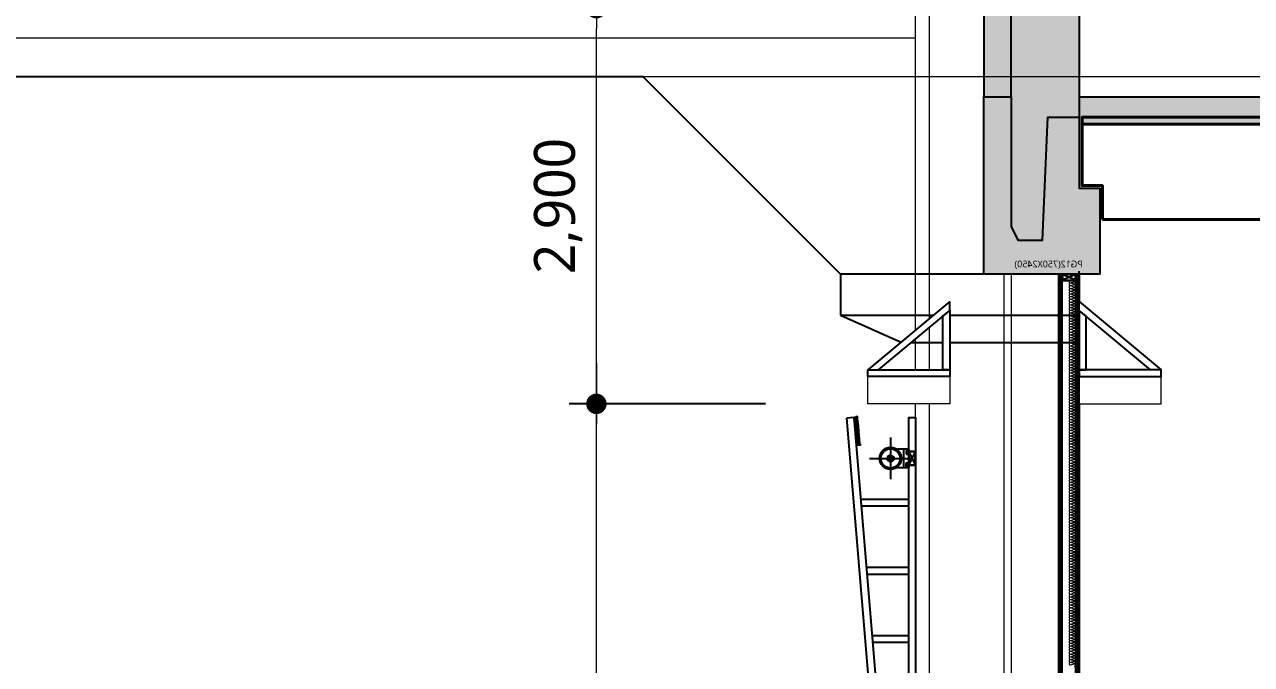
# Model space of a CAD drawing. Header units: millimetres. Extents: x 0 to 420000, y 0 to 297000.
# Drawn here: x 181780 to 190775, y 49140 to 53830 of the extents above; entities that cross this region are included whole.
import ezdxf
from ezdxf.enums import TextEntityAlignment as Align

# ---------------------------------------------------------------- set-up
doc = ezdxf.new("R2010")
doc.units = ezdxf.units.MM
doc.set_wipeout_variables(frame=1)
doc.linetypes.add('CEN', pattern=[62, 60, -1, 0, -1])
doc.linetypes.add('HID', pattern=[2, 1.1, -0.9])
doc.layers.get('Defpoints').update_dxf_attribs({"color": 140})
for name, color, linetype in [('1', 3, 'Continuous'), ('3', 3, 'Continuous'), ('[0]', 255, 'Continuous'), ('A-CONC-SOLD', 253, 'CEN'), ('SCREW2', 8, 'Continuous'), ('오버헤드 FR', 1, 'Continuous')]:
    doc.layers.add(name, color=color, linetype=linetype)
for name, color, linetype, lineweight in [('A-AXIS-LINE', 1, 'CEN', 15), ('A-CONC-LIN1', 2, 'Continuous', 40), ('A-CONC-LIN2', 7, 'Continuous', 25), ('A-ELEV-LIN2', 7, 'Continuous', 25), ('A-WAXM-DRYW', 4, 'Continuous', 25), ('A-WAXM-PANL', 6, 'Continuous', 20), ('A-XXXX-FIN2', 6, 'Continuous', 20), ('A-XXXX-INSL1', 15, 'Continuous', 18), ('A-XXXX-INSL2', 8, 'Continuous', 18), ('A-XXXX-STL', 3, 'Continuous', 25)]:
    doc.layers.add(name, color=color, linetype=linetype, lineweight=lineweight)
doc.layers.add('A-XXXX-NPLT', color=144, linetype='Continuous', lineweight=15, plot=False)
doc.styles.add('HY울릉도L', font='')
doc.styles.add('맑은고딕', font='')
doc.styles.get('HY울릉도L').set_extended_font_data('HYwulM')
doc.styles.get('맑은고딕').set_extended_font_data('Malgun Gothic')
doc.dimstyles.new('CDIM', dxfattribs={"dimtxt": 3, "dimasz": 1.5, "dimexe": 2, "dimexo": 1, "dimgap": 1, "dimtad": 1, "dimdec": 0, "dimrnd": 0.5, "dimzin": 0, "dimdsep": 32, "dimlunit": 6, "dimtxsty": 'HY울릉도L', "dimblk1": '_CIDOT', "dimblk2": '_CIDOT', "dimsah": 1, "dimcen": 5.5, "dimclrd": 2, "dimclre": 2, "dimclrt": 7, "dimadec": 0, "dimazin": 0, "dimtfac": 1, "dimtdec": 0, "dimtix": 1, "dimtmove": 2, "dimatfit": 1, "dimldrblk": '_CIDOT', "dimfxl": 1, "dimtolj": 1, "dimtzin": 0, "dimlwd": -1, "dimarcsym": 0})

# ---------------------------------------------------------------- blocks, each defined once
blk = doc.blocks.new('axis(211208)')
at = {"layer": 'A-AXIS-LINE', "ltscale": 1000}
blk.add_line((4631788.1, -412118.7), (4955413.1, -412118.7), dxfattribs=at)
blk = doc.blocks.new('90x45x2.3t')
at = {"layer": '1'}
h = blk.add_hatch(dxfattribs=at)
h.set_pattern_fill('ANSI32', color=256, scale=0.5, style=0)
h.set_pattern_definition([(45, (21523.4563, -2132.821), (-3.367596, 3.367596), []), (45, (21525.7014, -2132.821), (-3.367596, 3.367596), [])])
h.paths.add_polyline_path([(23242.8, 726.2), (23338.2, 726.2), (23338.2, 685.8), (23242.8, 685.8)], flags=16)
edge = h.paths.add_edge_path()
edge.add_line((23242.8, 728.5), (23338.2, 728.5))
edge.add_arc((23338.2, 726.2), 2.3, 360, 450, ccw=False)
edge.add_line((23340.5, 726.2), (23340.5, 685.8))
edge.add_arc((23338.2, 685.8), 2.3, 270, 360, ccw=False)
edge.add_line((23338.2, 683.5), (23242.8, 683.5))
edge.add_arc((23242.8, 685.8), 2.3, 180, 270, ccw=False)
edge.add_line((23240.5, 685.8), (23240.5, 726.2))
edge.add_arc((23242.8, 726.2), 2.3, 90, 180, ccw=False)
for p, q in [((23242.8, 685.8), (23338.2, 726.2)), ((23242.8, 726.2), (23338.2, 685.8))]:
    blk.add_line(p, q, dxfattribs=at)
at = {"layer": '3'}
blk.add_lwpolyline([(23242.8, 728.5), (23338.2, 728.5, -0.414214), (23340.5, 726.2), (23340.5, 685.8, -0.414214), (23338.2, 683.5), (23242.8, 683.5, -0.414214), (23240.5, 685.8), (23240.5, 726.2, -0.414214)], format="xyb", close=True, dxfattribs=at)
blk.add_lwpolyline([(23242.8, 726.2), (23338.2, 726.2), (23338.2, 685.8), (23242.8, 685.8)], close=True, dxfattribs=at)
at = {"layer": 'Defpoints'}
blk.add_lwpolyline([(23240.5, 728.5), (23340.5, 728.5), (23340.5, 683.5), (23240.5, 683.5)], close=True, dxfattribs=at)
blk = doc.blocks.new('방화스크린(냉동)')
at = {"layer": 'A-WAXM-DRYW'}
for p, q in [((225640, 84440), (225640, 88090)), ((225652.5, 84452.5), (225652.5, 88090)), ((225665, 84498.7), (225665, 88090)), ((225765, 84500), (225765, 88090)), ((225777.5, 88090), (225777.5, 84465)), ((225790, 88090), (225790, 84440))]:
    blk.add_line(p, q, dxfattribs=at)
at = {"layer": 'A-XXXX-INSL2'}
blk.add_lwpolyline([(225765, 88045, -0.508699), (225752.9, 88036.2), (225727.1, 88043.8, 1.37259), (225727.1, 88026.2), (225752.9, 88033.8, -1.37259), (225752.9, 88016.2), (225727.1, 88023.8, 1.37259), (225727.1, 88006.2), (225752.9, 88013.8, -1.37259), (225752.9, 87996.2), (225727.1, 88003.8, 1.37259), (225727.1, 87986.2), (225752.9, 87993.8, -1.37259), (225752.9, 87976.2), (225727.1, 87983.8, 1.37259), (225727.1, 87966.2), (225752.9, 87973.8, -1.37259), (225752.9, 87956.2), (225727.1, 87963.8, 1.37259), (225727.1, 87946.2), (225752.9, 87953.8, -1.37259), (225752.9, 87936.2), (225727.1, 87943.8, 1.37259), (225727.1, 87926.2), (225752.9, 87933.8, -1.37259), (225752.9, 87916.2), (225727.1, 87923.8, 1.37259), (225727.1, 87906.2), (225752.9, 87913.8, -1.37259), (225752.9, 87896.2), (225727.1, 87903.8, 1.37259), (225727.1, 87886.2), (225752.9, 87893.8, -1.37259), (225752.9, 87876.2), (225727.1, 87883.8, 1.37259), (225727.1, 87866.2), (225752.9, 87873.8, -1.37259), (225752.9, 87856.2), (225727.1, 87863.8, 1.37259), (225727.1, 87846.2), (225752.9, 87853.8, -1.37259), (225752.9, 87836.2), (225727.1, 87843.8, 1.37259), (225727.1, 87826.2), (225752.9, 87833.8, -1.37259), (225752.9, 87816.2), (225727.1, 87823.8, 1.37259), (225727.1, 87806.2), (225752.9, 87813.8, -1.37259), (225752.9, 87796.2), (225727.1, 87803.8, 1.37259), (225727.1, 87786.2), (225752.9, 87793.8, -1.37259), (225752.9, 87776.2), (225727.1, 87783.8, 1.37259), (225727.1, 87766.2), (225752.9, 87773.8, -1.37259), (225752.9, 87756.2), (225727.1, 87763.8, 1.37259), (225727.1, 87746.2), (225752.9, 87753.8, -1.37259), (225752.9, 87736.2), (225727.1, 87743.8, 1.37259), (225727.1, 87726.2), (225752.9, 87733.8, -1.37259), (225752.9, 87716.2), (225727.1, 87723.8, 1.37259), (225727.1, 87706.2), (225752.9, 87713.8, -1.37259), (225752.9, 87696.2), (225727.1, 87703.8, 1.37259), (225727.1, 87686.2), (225752.9, 87693.8, -1.37259), (225752.9, 87676.2), (225727.1, 87683.8, 1.37259), (225727.1, 87666.2), (225752.9, 87673.8, -1.37259), (225752.9, 87656.2), (225727.1, 87663.8, 1.37259), (225727.1, 87646.2), (225752.9, 87653.8, -1.37259), (225752.9, 87636.2), (225727.1, 87643.8, 1.37259), (225727.1, 87626.2), (225752.9, 87633.8, -1.37259), (225752.9, 87616.2), (225727.1, 87623.8, 1.37259), (225727.1, 87606.2), (225752.9, 87613.8, -1.37259), (225752.9, 87596.2), (225727.1, 87603.8, 1.37259), (225727.1, 87586.2), (225752.9, 87593.8, -1.37259), (225752.9, 87576.2), (225727.1, 87583.8, 1.37259), (225727.1, 87566.2), (225752.9, 87573.8, -1.37259), (225752.9, 87556.2), (225727.1, 87563.8, 1.37259), (225727.1, 87546.2), (225752.9, 87553.8, -1.37259), (225752.9, 87536.2), (225727.1, 87543.8, 1.37259), (225727.1, 87526.2), (225752.9, 87533.8, -1.37259), (225752.9, 87516.2), (225727.1, 87523.8, 1.37259), (225727.1, 87506.2), (225752.9, 87513.8, -1.37259), (225752.9, 87496.2), (225727.1, 87503.8, 1.37259), (225727.1, 87486.2), (225752.9, 87493.8, -1.37259), (225752.9, 87476.2), (225727.1, 87483.8, 1.37259), (225727.1, 87466.2), (225752.9, 87473.8, -1.37259), (225752.9, 87456.2), (225727.1, 87463.8, 1.37259), (225727.1, 87446.2), (225752.9, 87453.8, -1.37259), (225752.9, 87436.2), (225727.1, 87443.8, 1.37259), (225727.1, 87426.2), (225752.9, 87433.8, -1.37259), (225752.9, 87416.2), (225727.1, 87423.8, 1.37259), (225727.1, 87406.2), (225752.9, 87413.8, -1.37259), (225752.9, 87396.2), (225727.1, 87403.8, 1.37259), (225727.1, 87386.2), (225752.9, 87393.8, -1.37259), (225752.9, 87376.2), (225727.1, 87383.8, 1.37259), (225727.1, 87366.2), (225752.9, 87373.8, -1.37259), (225752.9, 87356.2), (225727.1, 87363.8, 1.37259), (225727.1, 87346.2), (225752.9, 87353.8, -1.37259), (225752.9, 87336.2), (225727.1, 87343.8, 1.37259), (225727.1, 87326.2), (225752.9, 87333.8, -1.37259), (225752.9, 87316.2), (225727.1, 87323.8, 1.37259), (225727.1, 87306.2), (225752.9, 87313.8, -1.37259), (225752.9, 87296.2), (225727.1, 87303.8, 1.37259), (225727.1, 87286.2), (225752.9, 87293.8, -1.37259), (225752.9, 87276.2), (225727.1, 87283.8, 1.37259), (225727.1, 87266.2), (225752.9, 87273.8, -1.37259), (225752.9, 87256.2), (225727.1, 87263.8, 1.37259), (225727.1, 87246.2), (225752.9, 87253.8, -1.37259), (225752.9, 87236.2), (225727.1, 87243.8, 1.37259), (225727.1, 87226.2), (225752.9, 87233.8, -1.37259), (225752.9, 87216.2), (225727.1, 87223.8, 1.37259), (225727.1, 87206.2), (225752.9, 87213.8, -1.37259), (225752.9, 87196.2), (225727.1, 87203.8, 1.37259), (225727.1, 87186.2), (225752.9, 87193.8, -1.37259), (225752.9, 87176.2), (225727.1, 87183.8, 1.37259), (225727.1, 87166.2), (225752.9, 87173.8, -1.37259), (225752.9, 87156.2), (225727.1, 87163.8, 1.37259), (225727.1, 87146.2), (225752.9, 87153.8, -1.37259), (225752.9, 87136.2), (225727.1, 87143.8, 1.37259), (225727.1, 87126.2), (225752.9, 87133.8, -1.37259), (225752.9, 87116.2), (225727.1, 87123.8, 1.37259), (225727.1, 87106.2), (225752.9, 87113.8, -1.37259), (225752.9, 87096.2), (225727.1, 87103.8, 1.37259), (225727.1, 87086.2), (225752.9, 87093.8, -1.37259), (225752.9, 87076.2), (225727.1, 87083.8, 1.37259), (225727.1, 87066.2), (225752.9, 87073.8, -1.37259), (225752.9, 87056.2), (225727.1, 87063.8, 1.37259), (225727.1, 87046.2), (225752.9, 87053.8, -1.37259), (225752.9, 87036.2), (225727.1, 87043.8, 1.37259), (225727.1, 87026.2), (225752.9, 87033.8, -1.37259), (225752.9, 87016.2), (225727.1, 87023.8, 1.37259), (225727.1, 87006.2), (225752.9, 87013.8, -1.37259), (225752.9, 86996.2), (225727.1, 87003.8, 1.37259), (225727.1, 86986.2), (225752.9, 86993.8, -1.37259), (225752.9, 86976.2), (225727.1, 86983.8, 1.37259), (225727.1, 86966.2), (225752.9, 86973.8, -1.37259), (225752.9, 86956.2), (225727.1, 86963.8, 1.37259), (225727.1, 86946.2), (225752.9, 86953.8, -1.37259), (225752.9, 86936.2), (225727.1, 86943.8, 1.37259), (225727.1, 86926.2), (225752.9, 86933.8, -1.37259), (225752.9, 86916.2), (225727.1, 86923.8, 1.37259), (225727.1, 86906.2), (225752.9, 86913.8, -1.37259), (225752.9, 86896.2), (225727.1, 86903.8, 1.37259), (225727.1, 86886.2), (225752.9, 86893.8, -1.37259), (225752.9, 86876.2), (225727.1, 86883.8, 1.37259), (225727.1, 86866.2), (225752.9, 86873.8, -1.37259), (225752.9, 86856.2), (225727.1, 86863.8, 1.37259), (225727.1, 86846.2), (225752.9, 86853.8, -1.37259), (225752.9, 86836.2), (225727.1, 86843.8, 1.37259), (225727.1, 86826.2), (225752.9, 86833.8, -1.37259), (225752.9, 86816.2), (225727.1, 86823.8, 1.37259), (225727.1, 86806.2), (225752.9, 86813.8, -1.37259), (225752.9, 86796.2), (225727.1, 86803.8, 1.37259), (225727.1, 86786.2), (225752.9, 86793.8, -1.37259), (225752.9, 86776.2), (225727.1, 86783.8, 1.37259), (225727.1, 86766.2), (225752.9, 86773.8, -1.37259), (225752.9, 86756.2), (225727.1, 86763.8, 1.37259), (225727.1, 86746.2), (225752.9, 86753.8, -1.37259), (225752.9, 86736.2), (225727.1, 86743.8, 1.37259), (225727.1, 86726.2), (225752.9, 86733.8, -1.37259), (225752.9, 86716.2), (225727.1, 86723.8, 1.37259), (225727.1, 86706.2), (225752.9, 86713.8, -1.37259), (225752.9, 86696.2), (225727.1, 86703.8, 1.37259), (225727.1, 86686.2), (225752.9, 86693.8, -1.37259), (225752.9, 86676.2), (225727.1, 86683.8, 1.37259), (225727.1, 86666.2), (225752.9, 86673.8, -1.37259), (225752.9, 86656.2), (225727.1, 86663.8, 1.37259), (225727.1, 86646.2), (225752.9, 86653.8, -1.37259), (225752.9, 86636.2), (225727.1, 86643.8, 1.37259), (225727.1, 86626.2), (225752.9, 86633.8, -1.37259), (225752.9, 86616.2), (225727.1, 86623.8, 1.37259), (225727.1, 86606.2), (225752.9, 86613.8, -1.37259), (225752.9, 86596.2), (225727.1, 86603.8, 1.37259), (225727.1, 86586.2), (225752.9, 86593.8, -1.37259), (225752.9, 86576.2), (225727.1, 86583.8, 1.37259), (225727.1, 86566.2), (225752.9, 86573.8, -1.37259), (225752.9, 86556.2), (225727.1, 86563.8, 1.37259), (225727.1, 86546.2), (225752.9, 86553.8, -1.37259), (225752.9, 86536.2), (225727.1, 86543.8, 1.37259), (225727.1, 86526.2), (225752.9, 86533.8, -1.37259), (225752.9, 86516.2), (225727.1, 86523.8, 1.37259), (225727.1, 86506.2), (225752.9, 86513.8, -1.37259), (225752.9, 86496.2), (225727.1, 86503.8, 1.37259), (225727.1, 86486.2), (225752.9, 86493.8, -1.37259), (225752.9, 86476.2), (225727.1, 86483.8, 1.37259), (225727.1, 86466.2), (225752.9, 86473.8, -1.37259), (225752.9, 86456.2), (225727.1, 86463.8, 1.37259), (225727.1, 86446.2), (225752.9, 86453.8, -1.37259), (225752.9, 86436.2), (225727.1, 86443.8, 1.37259), (225727.1, 86426.2), (225752.9, 86433.8, -1.37259), (225752.9, 86416.2), (225727.1, 86423.8, 1.37259), (225727.1, 86406.2), (225752.9, 86413.8, -1.37259), (225752.9, 86396.2), (225727.1, 86403.8, 1.37259), (225727.1, 86386.2), (225752.9, 86393.8, -1.37259), (225752.9, 86376.2), (225727.1, 86383.8, 1.37259), (225727.1, 86366.2), (225752.9, 86373.8, -1.37259), (225752.9, 86356.2), (225727.1, 86363.8, 1.37259), (225727.1, 86346.2), (225752.9, 86353.8, -1.37259), (225752.9, 86336.2), (225727.1, 86343.8, 1.37259), (225727.1, 86326.2), (225752.9, 86333.8, -1.37259), (225752.9, 86316.2), (225727.1, 86323.8, 1.37259), (225727.1, 86306.2), (225752.9, 86313.8, -1.37259), (225752.9, 86296.2), (225727.1, 86303.8, 1.37259), (225727.1, 86286.2), (225752.9, 86293.8, -1.37259), (225752.9, 86276.2), (225727.1, 86283.8, 1.37259), (225727.1, 86266.2), (225752.9, 86273.8, -1.37259), (225752.9, 86256.2), (225727.1, 86263.8, 1.37259), (225727.1, 86246.2), (225752.9, 86253.8, -1.37259), (225752.9, 86236.2), (225727.1, 86243.8, 1.37259), (225727.1, 86226.2), (225752.9, 86233.8, -1.37259), (225752.9, 86216.2), (225727.1, 86223.8, 1.37259), (225727.1, 86206.2), (225752.9, 86213.8, -1.37259), (225752.9, 86196.2), (225727.1, 86203.8, 1.37259), (225727.1, 86186.2), (225752.9, 86193.8, -1.37259), (225752.9, 86176.2), (225727.1, 86183.8, 1.37259), (225727.1, 86166.2), (225752.9, 86173.8, -1.37259), (225752.9, 86156.2), (225727.1, 86163.8, 1.37259), (225727.1, 86146.2), (225752.9, 86153.8, -1.37259), (225752.9, 86136.2), (225727.1, 86143.8, 1.37259), (225727.1, 86126.2), (225752.9, 86133.8, -1.37259), (225752.9, 86116.2), (225727.1, 86123.8, 1.37259), (225727.1, 86106.2), (225752.9, 86113.8, -1.37259), (225752.9, 86096.2), (225727.1, 86103.8, 1.37259), (225727.1, 86086.2), (225752.9, 86093.8, -1.37259), (225752.9, 86076.2), (225727.1, 86083.8, 1.37259), (225727.1, 86066.2), (225752.9, 86073.8, -1.37259), (225752.9, 86056.2), (225727.1, 86063.8, 1.37259), (225727.1, 86046.2), (225752.9, 86053.8, -1.37259), (225752.9, 86036.2), (225727.1, 86043.8, 1.37259), (225727.1, 86026.2), (225752.9, 86033.8, -1.37259), (225752.9, 86016.2), (225727.1, 86023.8, 1.37259), (225727.1, 86006.2), (225752.9, 86013.8, -1.37259), (225752.9, 85996.2), (225727.1, 86003.8, 1.37259), (225727.1, 85986.2), (225752.9, 85993.8, -1.37259), (225752.9, 85976.2), (225727.1, 85983.8, 1.37259), (225727.1, 85966.2), (225752.9, 85973.8, -1.37259), (225752.9, 85956.2), (225727.1, 85963.8, 1.37259), (225727.1, 85946.2), (225752.9, 85953.8, -1.37259), (225752.9, 85936.2), (225727.1, 85943.8, 1.37259), (225727.1, 85926.2), (225752.9, 85933.8, -1.37259), (225752.9, 85916.2), (225727.1, 85923.8, 1.37259), (225727.1, 85906.2), (225752.9, 85913.8, -1.37259), (225752.9, 85896.2), (225727.1, 85903.8, 1.37259), (225727.1, 85886.2), (225752.9, 85893.8, -1.37259), (225752.9, 85876.2), (225727.1, 85883.8, 1.37259), (225727.1, 85866.2), (225752.9, 85873.8, -1.37259), (225752.9, 85856.2), (225727.1, 85863.8, 1.37259), (225727.1, 85846.2), (225752.9, 85853.8, -1.37259), (225752.9, 85836.2), (225727.1, 85843.8, 1.37259), (225727.1, 85826.2), (225752.9, 85833.8, -1.37259), (225752.9, 85816.2), (225727.1, 85823.8, 1.37259), (225727.1, 85806.2), (225752.9, 85813.8, -1.37259), (225752.9, 85796.2), (225727.1, 85803.8, 1.37259), (225727.1, 85786.2), (225752.9, 85793.8, -1.37259), (225752.9, 85776.2), (225727.1, 85783.8, 1.37259), (225727.1, 85766.2), (225752.9, 85773.8, -1.37259), (225752.9, 85756.2), (225727.1, 85763.8, 1.37259), (225727.1, 85746.2), (225752.9, 85753.8, -1.37259), (225752.9, 85736.2), (225727.1, 85743.8, 1.37259), (225727.1, 85726.2), (225752.9, 85733.8, -1.37259), (225752.9, 85716.2), (225727.1, 85723.8, 1.37259), (225727.1, 85706.2), (225752.9, 85713.8, -1.37259), (225752.9, 85696.2), (225727.1, 85703.8, 1.37259), (225727.1, 85686.2), (225752.9, 85693.8, -1.37259), (225752.9, 85676.2), (225727.1, 85683.8, 1.37259), (225727.1, 85666.2), (225752.9, 85673.8, -1.37259), (225752.9, 85656.2), (225727.1, 85663.8, 1.37259), (225727.1, 85646.2), (225752.9, 85653.8, -1.37259), (225752.9, 85636.2), (225727.1, 85643.8, 1.37259), (225727.1, 85626.2), (225752.9, 85633.8, -1.37259), (225752.9, 85616.2), (225727.1, 85623.8, 1.37259), (225727.1, 85606.2), (225752.9, 85613.8, -1.37259), (225752.9, 85596.2), (225727.1, 85603.8, 1.37259), (225727.1, 85586.2), (225752.9, 85593.8, -1.37259), (225752.9, 85576.2), (225727.1, 85583.8, 1.37259), (225727.1, 85566.2), (225752.9, 85573.8, -1.37259), (225752.9, 85556.2), (225727.1, 85563.8, 1.37259), (225727.1, 85546.2), (225752.9, 85553.8, -1.37259), (225752.9, 85536.2), (225727.1, 85543.8, 1.37259), (225727.1, 85526.2), (225752.9, 85533.8, -1.37259), (225752.9, 85516.2), (225727.1, 85523.8, 1.37259), (225727.1, 85506.2), (225752.9, 85513.8, -1.37259), (225752.9, 85496.2), (225727.1, 85503.8, 1.37259), (225727.1, 85486.2), (225752.9, 85493.8, -1.37259), (225752.9, 85476.2), (225727.1, 85483.8, 1.37259), (225727.1, 85466.2), (225752.9, 85473.8, -1.37259), (225752.9, 85456.2), (225727.1, 85463.8, 1.37259), (225727.1, 85446.2), (225752.9, 85453.8, -1.37259), (225752.9, 85436.2), (225727.1, 85443.8, 1.37259), (225727.1, 85426.2), (225752.9, 85433.8, -1.37259), (225752.9, 85416.2), (225727.1, 85423.8, 1.37259), (225727.1, 85406.2), (225752.9, 85413.8, -1.37259), (225752.9, 85396.2), (225727.1, 85403.8, 1.37259), (225727.1, 85386.2), (225752.9, 85393.8, -1.37259), (225752.9, 85376.2), (225727.1, 85383.8, 1.37259), (225727.1, 85366.2), (225752.9, 85373.8, -1.37259), (225752.9, 85356.2), (225727.1, 85363.8, 1.37259), (225727.1, 85346.2), (225752.9, 85353.8, -1.37259), (225752.9, 85336.2), (225727.1, 85343.8, 1.37259), (225727.1, 85326.2), (225752.9, 85333.8, -1.37259), (225752.9, 85316.2), (225727.1, 85323.8, 1.37259), (225727.1, 85306.2), (225752.9, 85313.8, -1.37259), (225752.9, 85296.2), (225727.1, 85303.8, 1.37259), (225727.1, 85286.2), (225752.9, 85293.8, -1.37259), (225752.9, 85276.2), (225727.1, 85283.8, 1.37259), (225727.1, 85266.2), (225752.9, 85273.8, -1.37259), (225752.9, 85256.2), (225727.1, 85263.8, 1.37259), (225727.1, 85246.2), (225752.9, 85253.8, -1.37259), (225752.9, 85236.2), (225727.1, 85243.8, 1.37259), (225727.1, 85226.2), (225752.9, 85233.8, -1.37259), (225752.9, 85216.2)], format="xyb", dxfattribs=at)
at = {"layer": 'SCREW2', "xscale": -1}
blk.add_blockref('90x45x2.3t', (249005.5, 87361.5), dxfattribs=at)
blk = doc.blocks.new('DTS2_2')
at = {"layer": 'A-CONC-SOLD'}
h = blk.add_hatch(color=256, dxfattribs=at)
h.dxf.hatch_style = 1
h.paths.add_polyline_path([(12500, 0), (12500, -150), (320, -150), (320, 0)])
h = blk.add_hatch(color=256, dxfattribs=at)
h.dxf.hatch_style = 1
h.paths.add_polyline_path([(12480, -150), (12480, -200), (320, -200), (320, -150)])
at = {"layer": 'A-CONC-LIN1'}
blk.add_line((12480, -200), (320, -200), dxfattribs=at)
at = {"layer": 'A-CONC-LIN1', "color": 2}
blk.add_lwpolyline([(12330, -900), (470, -900), (470, -650), (320, -650), (320, -150), (12480, -150), (12480, -650), (12330, -650)], close=True, dxfattribs=at)
at = {"layer": 'A-CONC-LIN2'}
blk.add_line((12500, 0), (320, 0), dxfattribs=at)
blk = doc.blocks.new('PG12')
at = {"layer": 'A-CONC-SOLD'}
h = blk.add_hatch(color=256, dxfattribs=at)
h.dxf.hatch_style = 1
h.paths.add_polyline_path([(275, 2280), (475, 2280), (475, 1300), (275, 1300)], flags=17)
h.paths.add_polyline_path([(275, 1300), (475, 1300), (475, 0), (-375, 0), (-375, 630), (-225, 630), (-225, 1150), (5, 1150), (45, 250), (225, 250), (275, 350)])
h.paths.add_polyline_path([(-225, 2450), (475, 2450), (475, 2280), (275, 2280), (275, 1300), (275, 350), (225, 250), (45, 250), (5, 1150), (-225, 1150)])
at = {"color": 2, "ltscale": 2}
for points in [[(275, 2280), (475, 2280), (475, 1300), (275, 1300)], [(-225, 1150), (-225, 630), (-375, 630), (-375, 0), (475, 0), (475, 1300), (275, 1300), (275, 350), (225, 250), (45, 250), (5, 1150)]]:
    blk.add_lwpolyline(points, close=True, dxfattribs=at)
at = {"layer": 'A-ELEV-LIN2'}
blk.add_lwpolyline([(475, 2450), (-225, 2450), (-225, 1150)], dxfattribs=at)
at = {"layer": 'A-XXXX-NPLT'}
blk.add_lwpolyline([(475, 0), (-375, 0), (-375, 630), (-225, 630), (-225, 2450), (475, 2450)], close=True, dxfattribs=at)
at = {"layer": 'A-XXXX-NPLT', "style": '맑은고딕'}
blk.add_text('PG12(750X2450)', height=50, dxfattribs=at).set_placement((0, 69.9), align=Align.MIDDLE)
blk = doc.blocks.new('STOPER')
h = blk.add_hatch()
h.set_pattern_fill('ANSI32', color=4, scale=30, style=0)
h.set_pattern_definition([(45, (-19512.494, -16373.529), (-7.9549513, 7.9549513), []), (45, (-19507.191, -16373.529), (-7.9549513, 7.9549513), [])])
h.paths.add_polyline_path([(-379, 60), (-379, 30), (0, 30), (0, 60)])
for p, q in [((-400, 58), (-400, 32)), ((-390, 68), (-379, 68)), ((-390, 22), (-379, 22)), ((-385, 68), (-385, 22)), ((-385, 60), (-385, 30)), ((-379, 68), (-379, 22)), ((-379, 60), (0, 60)), ((-379, 30), (0, 30)), ((0, 65), (0, 0)), ((0, 65), (5, 65)), ((0, 5), (90, 5)), ((5, 65), (5, 5)), ((5, 60), (85, 60)), ((5, 30), (85, 30)), ((85, 65), (85, 5)), ((85, 65), (90, 65)), ((90, 65), (90, 0)), ((90, 60), (100, 60)), ((90, 30), (100, 30)), ((100, 60), (100, 30)), ((0, 0), (90, 0))]:
    blk.add_line(p, q)
for centre, start, end in [((-390, 58), 90, 180), ((-390, 32), 180, 270)]:
    blk.add_arc(centre, 10, start, end)
blk = doc.blocks.new('냉동오버헤드(220321)')
for p, q in [((54, 6246), (96, 6154)), ((54, 6154), (96, 6246))]:
    blk.add_line(p, q)
at = {"color": 2, "elevation": 7}
blk.add_lwpolyline([(-43.8, 6270), (10.1, 6270, -0.267949), (10.6, 6269.8, 0.57735), (11.4, 6269.8, -0.267949), (11.9, 6270), (45, 6270, -0.414214), (50, 6265), (50, 6135, -0.414214), (45, 6130), (11.9, 6130, -0.267949), (11.4, 6130.3, 0.57735), (10.6, 6130.3, -0.267949), (10.1, 6130), (-43.8, 6130)], format="xyb", dxfattribs=at)
blk.add_lwpolyline([(11, 6270), (11, 6130)], dxfattribs=at)
at = {"color": 2, "elevation": 21.1}
for points in [[(41, 6235), (41, 6255, 1), (31, 6255), (31, 6235, 1)], [(41, 6145, -1), (31, 6145), (31, 6165, -1), (41, 6165)]]:
    blk.add_lwpolyline(points, format="xyb", close=True, dxfattribs=at)
for radius in [80.7, 70.7]:
    blk.add_circle((-84, 6200, 7), radius)
at = {"color": 2, "linetype": 'HID', "ltscale": 0.1}
blk.add_circle((-84, 6200, 7), 25, dxfattribs=at)
at = {"linetype": 'HID', "ltscale": 0.1}
blk.add_circle((-84, 6200, 7), 15, dxfattribs=at)
at = {"layer": '[0]', "color": 4}
for p, q in [((-350.5, 6500, 14.1), (-405.3, 6495.4, 14.1)), ((-110.8, 2995.4, 14.1), (-405.3, 6495.4, 14.1)), ((-56, 3000, 14.1), (-350.5, 6500, 14.1)), ((50, 5900, 14.1), (-300, 5900, 14.1)), ((50, 5850, 14.1), (-295.8, 5850, 14.1)), ((50, 5400, 14.1), (-257.9, 5400, 14.1)), ((50, 5350, 14.1), (-253.7, 5350, 14.1)), ((50, 4900, 14.1), (-215.9, 4900, 14.1)), ((50, 4850, 14.1), (-211.7, 4850, 14.1))]:
    blk.add_line(p, q, dxfattribs=at)
at = {"layer": '오버헤드 FR', "elevation": 14.1}
for points in [[(100, 3100), (50, 3100), (50, 6500), (100, 6500)], [(50, 6150), (100, 6150), (100, 6250), (50, 6250)]]:
    blk.add_lwpolyline(points, close=True, dxfattribs=at)
at = {"layer": '오버헤드 FR', "elevation": 7}
for points in [[(-84, 6353.2), (-84, 6046.8)], [(-237.2, 6200), (69.2, 6200)]]:
    blk.add_lwpolyline(points, dxfattribs=at)
at = {"layer": '오버헤드 FR', "elevation": 14.1}
blk.add_lwpolyline([(54, 6152), (96, 6152, 0.414214), (98, 6154), (98, 6246, 0.414214), (96, 6248), (54, 6248, 0.414214), (52, 6246), (52, 6154, 0.414214)], format="xyb", close=True, dxfattribs=at)
at = {"color": 4, "xscale": -0.4199999959036867, "yscale": 0.4200000062584877, "zscale": 0.4199999959036868, "rotation": 274.8094207565094}
blk.add_blockref('STOPER', (-347.3, 6462.3, 14.1), dxfattribs=at)
blk = doc.blocks.new('오버헤드도어(저온2)(220321)(3F)')
at = {"layer": 'A-WAXM-PANL'}
for points in [[(600, 9480), (600, 3100), (700, 3100), (700, 9480)], [(0, 7550), (0, 3100), (50, 3100), (50, 7550)]]:
    blk.add_lwpolyline(points, dxfattribs=at)
at = {"xscale": -1}
blk.add_blockref('냉동오버헤드(220321)', (800, 0, -14.1), dxfattribs=at)
blk = doc.blocks.new('3층')
at = {"layer": 'A-ELEV-LIN2'}
for p, q in [((4759823.8, -403568.7), (4758073.8, -403568.7)), ((4758073.8, -403568.7), (4758073.8, -403868.7)), ((4759823.8, -412118.7), (4759823.8, -403545.7)), ((4758073.8, -403868.7), (4759823.8, -403868.7)), ((4758073.8, -403868.7), (4758523.8, -404068.7)), ((4758523.8, -404068.7), (4759823.8, -404068.7))]:
    blk.add_line(p, q, dxfattribs=at)
blk.add_lwpolyline([(4738073.8, -402118.7), (4756623.8, -402118.7), (4758073.8, -403568.7)], dxfattribs=at)
at = {"layer": 'A-XXXX-FIN2'}
blk.add_lwpolyline([(4759823.8, -402118.7), (4800823.8, -402118.7)], dxfattribs=at)
at = {"layer": 'A-XXXX-INSL1'}
blk.add_line((4758623.8, -401838.7), (4738173.8, -401838.7), dxfattribs=at)
at = {"xscale": -1}
for name, p in [('PG12', (4759598.8, -403568.7)), ('오버헤드도어(저온2)(220321)(3F)', (4759323.8, -411118.7)), ('DTS2_2', (4772323.8, -402268.7))]:
    blk.add_blockref(name, p, dxfattribs=at)
at = {"layer": 'A-CONC-LIN1'}
blk.add_blockref('방화스크린(냉동)', (4534033.8, -491658.7), dxfattribs=at)
blk = doc.blocks.new('가림막(210906)')
blk.add_wipeout([(0, 750), (-600, 250), (-521.9, 250), (0, 684.9)])
blk.add_wipeout([(0, 200), (-600, 200), (-600, 250), (0, 250)])
for points in [[(-50, 250), (-50, 643.2), (0, 684.9), (0, 250)], [(0, 0), (-600, 0), (-600, 200), (0, 200)]]:
    blk.add_wipeout(points)
at = {"layer": 'A-WAXM-PANL'}
blk.add_lwpolyline([(0, 0), (-600, 0), (-600, 200), (0, 200)], close=True, dxfattribs=at)
at = {"layer": 'A-XXXX-STL'}
for points in [[(0, 750), (-600, 250), (-521.9, 250), (0, 684.9)], [(-50, 250), (-50, 643.2), (0, 684.9), (0, 250)], [(0, 200), (-600, 200), (-600, 250), (0, 250)]]:
    blk.add_lwpolyline(points, close=True, dxfattribs=at)
blk = doc.blocks.new('_CIDOT')
at = {"color": 0, "linetype": 'ByBlock'}
blk.add_line((2, 0), (-1, 0), dxfattribs=at)
at = {"color": 0, "linetype": 'ByBlock', "const_width": 0.5}
blk.add_lwpolyline([(-0.25, 0, 1), (0.25, 0, 1)], format="xyb", close=True, dxfattribs=at)
blk = doc.blocks.new('*D153')
at = {"layer": 'A-XXXX-NPLT', "lineweight": -2, "transparency": 16777216}
for p, q in [((187212.5, 51050), (185772.5, 51050)), ((187212.5, 44450), (185772.5, 44450))]:
    blk.add_line(p, q, dxfattribs=at)
at = {"layer": 'A-XXXX-NPLT', "transparency": 16777216}
blk.add_line((185972.5, 44600), (185972.5, 50900), dxfattribs=at)
at = {"layer": 'Defpoints', "color": 0, "transparency": 16777216}
for p in [(185972.5, 51050), (187312.5, 51050), (187312.5, 44450)]:
    blk.add_point(p, dxfattribs=at)
at = {"layer": 'A-XXXX-NPLT', "transparency": 16777216, "xscale": 150, "yscale": 150, "zscale": 150}
for p, rotation in [((185972.5, 51050), 90), ((185972.5, 44450), 270)]:
    blk.add_blockref('_CIDOT', p, dxfattribs=dict(at, rotation=rotation))
at = {"layer": 'A-XXXX-NPLT', "color": 3, "transparency": 16777216, "insert": (185692.3, 47750), "char_height": 300, "attachment_point": 5, "rotation": 90, "style": '맑은고딕'}
blk.add_mtext('\\A1;6,600', dxfattribs=at)
blk = doc.blocks.new('*D152')
at = {"layer": 'A-XXXX-NPLT', "lineweight": -2, "transparency": 16777216}
for p, q in [((187212.5, 53950), (185772.5, 53950)), ((187212.5, 51050), (185772.5, 51050))]:
    blk.add_line(p, q, dxfattribs=at)
at = {"layer": 'A-XXXX-NPLT', "transparency": 16777216}
blk.add_line((185972.5, 51200), (185972.5, 53800), dxfattribs=at)
at = {"layer": 'Defpoints', "color": 0, "transparency": 16777216}
for p in [(185972.5, 53950), (187312.5, 53950), (187312.5, 51050)]:
    blk.add_point(p, dxfattribs=at)
at = {"layer": 'A-XXXX-NPLT', "transparency": 16777216, "xscale": 150, "yscale": 150, "zscale": 150}
for p, rotation in [((185972.5, 53950), 90), ((185972.5, 51050), 270)]:
    blk.add_blockref('_CIDOT', p, dxfattribs=dict(at, rotation=rotation))
at = {"layer": 'A-XXXX-NPLT', "color": 3, "transparency": 16777216, "insert": (185692.3, 52500), "char_height": 300, "attachment_point": 5, "rotation": 90, "style": '맑은고딕'}
blk.add_mtext('\\A1;2,900', dxfattribs=at)

msp = doc.modelspace()

# ---------------------------------------------------------------- block references
msp.add_blockref('3층', (-4570311.3, 455568.7))
at = {"layer": 'A-AXIS-LINE'}
msp.add_blockref('axis(211208)', (-4581588.1, 465568.7), dxfattribs=at)

# ---------------------------------------------------------------- dimensions: what is measured, and where the dimension line sits
at = {"layer": 'A-XXXX-NPLT'}
for p1, p2, picture, middle in [((187312.5, 51050), (187312.5, 53950), '*D152', (185692.3, 52500)), ((187312.5, 44450), (187312.5, 51050), '*D153', (185692.3, 47750))]:
    dim = msp.add_aligned_dim(p1=p1, p2=p2, distance=1340, dimstyle='CDIM', override={"dimscale": 100, "dimtxsty": '맑은고딕', "dimclrd": 256, "dimclre": 256, "dimclrt": 3}, dxfattribs=at)
    dim.commit()
    dim.dimension.update_dxf_attribs({"geometry": picture, "text_midpoint": middle})

# ---------------------------------------------------------------- next in the draw order: block references
msp.add_blockref('가림막(210906)', (188562.5, 51050))
at = {"xscale": -1}
msp.add_blockref('가림막(210906)', (189512.5, 51050), dxfattribs=at)

doc.saveas('drawing.dxf')
